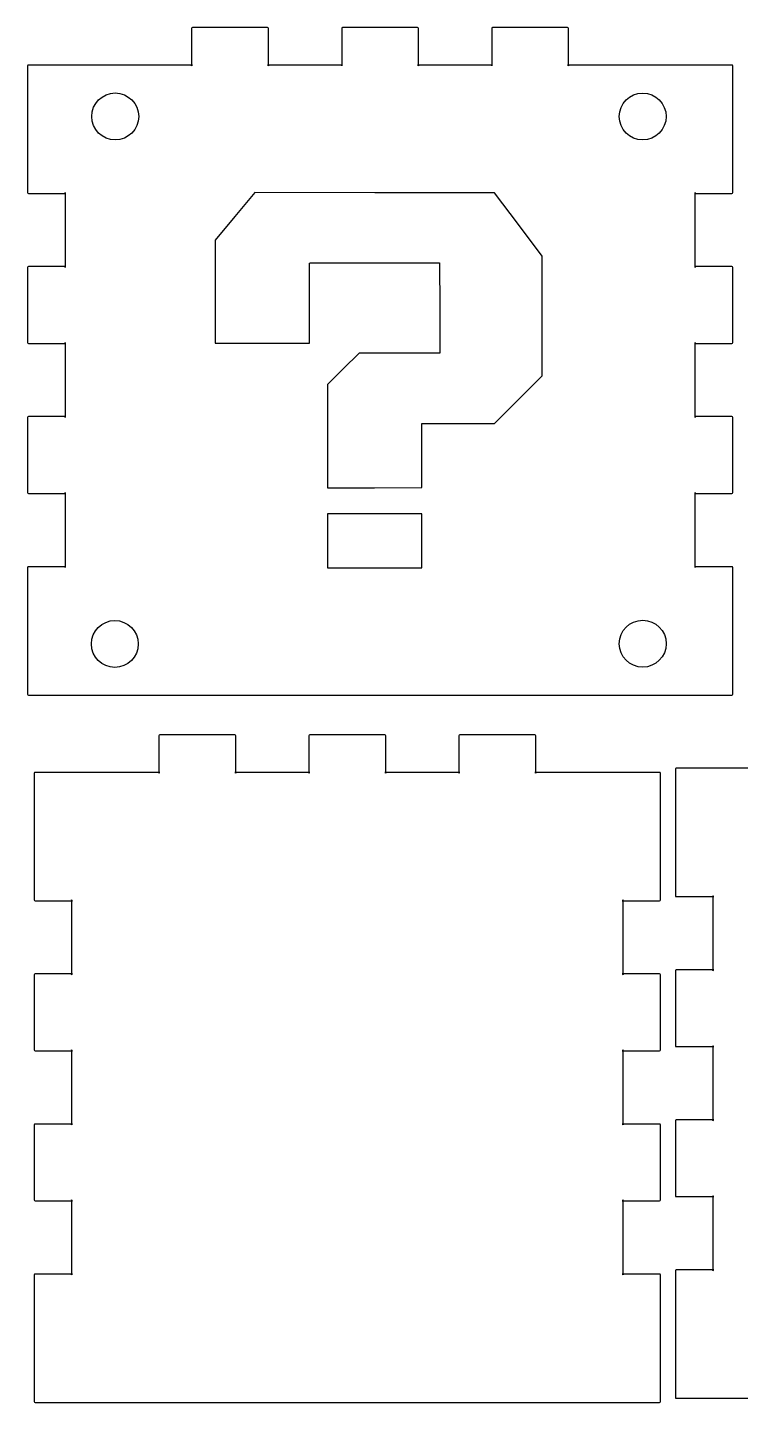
# Model space of a CAD drawing. Extents: x -149 to 151, y -115 to 123.
# Drawn here: x -149 to -88.2, y 6.1 to 123.4 of the extents above; entities that cross this region are included whole.
import ezdxf

# ---------------------------------------------------------------- set-up
doc = ezdxf.new("R2010")
doc.units = 0
doc.header["$MEASUREMENT"] = 0
doc.layers.add('LAYER_1', color=7, linetype='CONTINUOUS')

msp = doc.modelspace()

# ---------------------------------------------------------------- linework, layer by layer
at = {"layer": 'LAYER_1', "color": 140}
for centre in [(-141.508, 115.7849), (-96.519, 115.7809), (-141.538, 70.7879), (-96.516, 70.8089)]:
    msp.add_ellipse(centre, major_axis=(0, 2), ratio=1, dxfattribs=at)
at = {"layer": 'LAYER_1'}
for points in [[(-92.1226, 120.1724), (-92.1226, 120.1724), (-102.9195, 120.1724), (-102.9195, 120.1724), (-102.9195, 120.1724), (-102.8765, 120.1724), (-102.8414, 120.1373), (-102.8414, 120.0943), (-102.8414, 120.0943), (-102.8414, 120.0943), (-102.8414, 123.2935), (-102.8414, 123.2935), (-102.8414, 123.2935), (-102.8414, 123.3365), (-102.8765, 123.3717), (-102.9195, 123.3717), (-102.9195, 123.3717), (-102.9195, 123.3717), (-109.3179, 123.3717), (-109.3179, 123.3717), (-109.3179, 123.3717), (-109.3609, 123.3717), (-109.3961, 123.3365), (-109.3961, 123.2935), (-109.3961, 123.2935), (-109.3961, 123.2935), (-109.3961, 120.0943), (-109.3961, 120.0943), (-109.3961, 120.0943), (-109.3961, 120.1373), (-109.3609, 120.1724), (-109.3179, 120.1724), (-109.3179, 120.1724), (-109.3179, 120.1724), (-115.7164, 120.1724), (-115.7164, 120.1724), (-115.7164, 120.1724), (-115.6734, 120.1724), (-115.6383, 120.1373), (-115.6383, 120.0943), (-115.6383, 120.0943), (-115.6383, 120.0943), (-115.6383, 123.2935), (-115.6383, 123.2935), (-115.6383, 123.2935), (-115.6383, 123.3365), (-115.6734, 123.3717), (-115.7164, 123.3717), (-115.7164, 123.3717), (-115.7164, 123.3717), (-122.1148, 123.3717), (-122.1148, 123.3717), (-122.1148, 123.3717), (-122.1578, 123.3717), (-122.1929, 123.3365), (-122.1929, 123.2935), (-122.1929, 123.2935), (-122.1929, 123.2935), (-122.1929, 120.0943), (-122.1929, 120.0943), (-122.1929, 120.0943), (-122.1929, 120.1373), (-122.1578, 120.1724), (-122.1148, 120.1724), (-122.1148, 120.1724), (-122.1148, 120.1724), (-128.5132, 120.1724), (-128.5132, 120.1724), (-128.5132, 120.1724), (-128.4703, 120.1724), (-128.4351, 120.1373), (-128.4351, 120.0943), (-128.4351, 120.0943), (-128.4351, 120.0943), (-128.4351, 123.2935), (-128.4351, 123.2935), (-128.4351, 123.2935), (-128.4351, 123.3365), (-128.4703, 123.3717), (-128.5132, 123.3717), (-128.5132, 123.3717), (-128.5132, 123.3717), (-134.9117, 123.3717), (-134.9117, 123.3717), (-134.9117, 123.3717), (-134.9547, 123.3717), (-134.9898, 123.3365), (-134.9898, 123.2935), (-134.9898, 123.2935), (-134.9898, 123.2935), (-134.9898, 120.0943), (-134.9898, 120.0943), (-134.9898, 120.0943), (-134.9898, 120.1373), (-134.9547, 120.1724), (-134.9117, 120.1724), (-134.9117, 120.1724), (-134.9117, 120.1724), (-145.7125, 120.1724), (-145.7125, 120.1724), (-145.7125, 120.1724), (-145.7125, 120.1724), (-148.9117, 120.1724), (-148.9117, 120.1724), (-148.9117, 120.1724), (-148.9546, 120.1724), (-148.9898, 120.1373), (-148.9898, 120.0943), (-148.9898, 120.0943), (-148.9898, 120.0943), (-148.9898, 109.2935), (-148.9898, 109.2935), (-148.9898, 109.2935), (-148.9898, 109.2506), (-148.9546, 109.2154), (-148.9117, 109.2154), (-148.9117, 109.2154), (-148.9117, 109.2154), (-145.7125, 109.2154), (-145.7125, 109.2154), (-145.7125, 109.2154), (-145.7554, 109.2154), (-145.7906, 109.2506), (-145.7906, 109.2935), (-145.7906, 109.2935), (-145.7906, 109.2935), (-145.7906, 102.8951), (-145.7906, 102.8951), (-145.7906, 102.8951), (-145.7906, 102.9381), (-145.7554, 102.9732), (-145.7125, 102.9732), (-145.7125, 102.9732), (-145.7125, 102.9732), (-148.9117, 102.9732), (-148.9117, 102.9732), (-148.9117, 102.9732), (-148.9546, 102.9732), (-148.9898, 102.9381), (-148.9898, 102.8951), (-148.9898, 102.8951), (-148.9898, 102.8951), (-148.9898, 96.4967), (-148.9898, 96.4967), (-148.9898, 96.4967), (-148.9898, 96.4537), (-148.9546, 96.4185), (-148.9117, 96.4185), (-148.9117, 96.4185), (-148.9117, 96.4185), (-145.7125, 96.4185), (-145.7125, 96.4185), (-145.7125, 96.4185), (-145.7554, 96.4185), (-145.7906, 96.4537), (-145.7906, 96.4967), (-145.7906, 96.4967), (-145.7906, 96.4967), (-145.7906, 90.0982), (-145.7906, 90.0982), (-145.7906, 90.0982), (-145.7906, 90.1412), (-145.7554, 90.1764), (-145.7125, 90.1764), (-145.7125, 90.1764), (-145.7125, 90.1764), (-148.9117, 90.1764), (-148.9117, 90.1764), (-148.9117, 90.1764), (-148.9546, 90.1764), (-148.9898, 90.1412), (-148.9898, 90.0982), (-148.9898, 90.0982), (-148.9898, 90.0982), (-148.9898, 83.6998), (-148.9898, 83.6998), (-148.9898, 83.6998), (-148.9898, 83.6568), (-148.9546, 83.6217), (-148.9117, 83.6217), (-148.9117, 83.6217), (-148.9117, 83.6217), (-145.7125, 83.6217), (-145.7125, 83.6217), (-145.7125, 83.6217), (-145.7554, 83.6217), (-145.7906, 83.6568), (-145.7906, 83.6998), (-145.7906, 83.6998), (-145.7906, 83.6998), (-145.7906, 77.3014), (-145.7906, 77.3014), (-145.7906, 77.3014), (-145.7906, 77.3443), (-145.7554, 77.3795), (-145.7125, 77.3795), (-145.7125, 77.3795), (-145.7125, 77.3795), (-148.9117, 77.3795), (-148.9117, 77.3795), (-148.9117, 77.3795), (-148.9546, 77.3795), (-148.9898, 77.3443), (-148.9898, 77.3014), (-148.9898, 77.3014), (-148.9898, 77.3014), (-148.9898, 66.5006), (-148.9898, 66.5006), (-148.9898, 66.5006), (-148.9898, 66.4576), (-148.9546, 66.4225), (-148.9117, 66.4225), (-148.9117, 66.4225), (-148.9117, 66.4225), (-145.7125, 66.4225), (-145.7125, 66.4225), (-145.7125, 66.4225), (-145.7125, 66.4225), (-92.1109, 66.4225), (-92.1109, 66.4225), (-92.1109, 66.4225), (-92.1109, 66.4225), (-88.9117, 66.4225), (-88.9117, 66.4225), (-88.9117, 66.4225), (-88.8687, 66.4225), (-88.8336, 66.4576), (-88.8336, 66.5006), (-88.8336, 66.5006), (-88.8336, 66.5006), (-88.8336, 77.3014), (-88.8336, 77.3014), (-88.8336, 77.3014), (-88.8336, 77.3443), (-88.8687, 77.3795), (-88.9117, 77.3795), (-88.9117, 77.3795), (-88.9117, 77.3795), (-92.1109, 77.3795), (-92.1109, 77.3795), (-92.1109, 77.3795), (-92.068, 77.3795), (-92.0328, 77.3443), (-92.0328, 77.3014), (-92.0328, 77.3014), (-92.0328, 77.3014), (-92.0328, 83.6998), (-92.0328, 83.6998), (-92.0328, 83.6998), (-92.0328, 83.6568), (-92.068, 83.6217), (-92.1109, 83.6217), (-92.1109, 83.6217), (-92.1109, 83.6217), (-88.9117, 83.6217), (-88.9117, 83.6217), (-88.9117, 83.6217), (-88.8687, 83.6217), (-88.8336, 83.6568), (-88.8336, 83.6998), (-88.8336, 83.6998), (-88.8336, 83.6998), (-88.8336, 90.0982), (-88.8336, 90.0982), (-88.8336, 90.0982), (-88.8336, 90.1412), (-88.8687, 90.1764), (-88.9117, 90.1764), (-88.9117, 90.1764), (-88.9117, 90.1764), (-92.1109, 90.1764), (-92.1109, 90.1764), (-92.1109, 90.1764), (-92.068, 90.1764), (-92.0328, 90.1412), (-92.0328, 90.0982), (-92.0328, 90.0982), (-92.0328, 90.0982), (-92.0328, 96.4967), (-92.0328, 96.4967), (-92.0328, 96.4967), (-92.0328, 96.4537), (-92.068, 96.4185), (-92.1109, 96.4185), (-92.1109, 96.4185), (-92.1109, 96.4185), (-88.9117, 96.4185), (-88.9117, 96.4185), (-88.9117, 96.4185), (-88.8687, 96.4185), (-88.8336, 96.4537), (-88.8336, 96.4967), (-88.8336, 96.4967), (-88.8336, 96.4967), (-88.8336, 102.8951), (-88.8336, 102.8951), (-88.8336, 102.8951), (-88.8336, 102.9381), (-88.8687, 102.9732), (-88.9117, 102.9732), (-88.9117, 102.9732), (-88.9117, 102.9732), (-92.1109, 102.9732), (-92.1109, 102.9732), (-92.1109, 102.9732), (-92.068, 102.9732), (-92.0328, 102.9381), (-92.0328, 102.8951), (-92.0328, 102.8951), (-92.0328, 102.8951), (-92.0328, 109.2935), (-92.0328, 109.2935), (-92.0328, 109.2935), (-92.0328, 109.2506), (-92.068, 109.2154), (-92.1109, 109.2154), (-92.1109, 109.2154), (-92.1109, 109.2154), (-88.9117, 109.2154), (-88.9117, 109.2154), (-88.9117, 109.2154), (-88.8687, 109.2154), (-88.8336, 109.2506), (-88.8336, 109.2935), (-88.8336, 109.2935), (-88.8336, 109.2935), (-88.8336, 120.0943), (-88.8336, 120.0943), (-88.8336, 120.0943), (-88.8336, 120.1373), (-88.8687, 120.1724), (-88.9117, 120.1724), (-88.9117, 120.1724), (-88.9117, 120.1724), (-92.1109, 120.1724), (-92.1109, 120.1724)], [(-43.5822, 60.1947), (-43.5822, 60.1947), (-51.0236, 60.1947), (-51.0236, 60.1947), (-51.0236, 60.1947), (-50.9807, 60.1947), (-50.9455, 60.1595), (-50.9455, 60.1165), (-50.9455, 60.1165), (-50.9455, 60.1165), (-50.9455, 63.3158), (-50.9455, 63.3158), (-50.9455, 63.3158), (-50.9455, 63.3587), (-50.9807, 63.3939), (-51.0236, 63.3939), (-51.0236, 63.3939), (-51.0236, 63.3939), (-57.4221, 63.3939), (-57.4221, 63.3939), (-57.4221, 63.3939), (-57.465, 63.3939), (-57.5002, 63.3587), (-57.5002, 63.3158), (-57.5002, 63.3158), (-57.5002, 63.3158), (-57.5002, 60.1165), (-57.5002, 60.1165), (-57.5002, 60.1165), (-57.5002, 60.1595), (-57.465, 60.1947), (-57.4221, 60.1947), (-57.4221, 60.1947), (-57.4221, 60.1947), (-63.8205, 60.1947), (-63.8205, 60.1947), (-63.8205, 60.1947), (-63.7775, 60.1947), (-63.7424, 60.1595), (-63.7424, 60.1165), (-63.7424, 60.1165), (-63.7424, 60.1165), (-63.7424, 63.3158), (-63.7424, 63.3158), (-63.7424, 63.3158), (-63.7424, 63.3587), (-63.7775, 63.3939), (-63.8205, 63.3939), (-63.8205, 63.3939), (-63.8205, 63.3939), (-70.2189, 63.3939), (-70.2189, 63.3939), (-70.2189, 63.3939), (-70.2619, 63.3939), (-70.2971, 63.3587), (-70.2971, 63.3158), (-70.2971, 63.3158), (-70.2971, 63.3158), (-70.2971, 60.1165), (-70.2971, 60.1165), (-70.2971, 60.1165), (-70.2971, 60.1595), (-70.2619, 60.1947), (-70.2189, 60.1947), (-70.2189, 60.1947), (-70.2189, 60.1947), (-76.6174, 60.1947), (-76.6174, 60.1947), (-76.6174, 60.1947), (-76.5744, 60.1947), (-76.5393, 60.1595), (-76.5393, 60.1165), (-76.5393, 60.1165), (-76.5393, 60.1165), (-76.5393, 63.3158), (-76.5393, 63.3158), (-76.5393, 63.3158), (-76.5393, 63.3587), (-76.5744, 63.3939), (-76.6174, 63.3939), (-76.6174, 63.3939), (-76.6174, 63.3939), (-83.0158, 63.3939), (-83.0158, 63.3939), (-83.0158, 63.3939), (-83.0588, 63.3939), (-83.0939, 63.3587), (-83.0939, 63.3158), (-83.0939, 63.3158), (-83.0939, 63.3158), (-83.0939, 60.1165), (-83.0939, 60.1165), (-83.0939, 60.1165), (-83.0939, 60.1595), (-83.0588, 60.1947), (-83.0158, 60.1947), (-83.0158, 60.1947), (-83.0158, 60.1947), (-90.4572, 60.1947), (-90.4572, 60.1947), (-90.4572, 60.1947), (-90.4572, 60.1947), (-93.6564, 60.1947), (-93.6564, 60.1947), (-93.6564, 60.1947), (-93.6994, 60.1947), (-93.7346, 60.1595), (-93.7346, 60.1165), (-93.7346, 60.1165), (-93.7346, 60.1165), (-93.7346, 49.3158), (-93.7346, 49.3158), (-93.7346, 49.3158), (-93.7346, 49.2728), (-93.6994, 49.2376), (-93.6564, 49.2376), (-93.6564, 49.2376), (-93.6564, 49.2376), (-90.4572, 49.2376), (-90.4572, 49.2376), (-90.4572, 49.2376), (-90.5002, 49.2376), (-90.5353, 49.2728), (-90.5353, 49.3158), (-90.5353, 49.3158), (-90.5353, 49.3158), (-90.5353, 42.9173), (-90.5353, 42.9173), (-90.5353, 42.9173), (-90.5353, 42.9603), (-90.5002, 42.9954), (-90.4572, 42.9954), (-90.4572, 42.9954), (-90.4572, 42.9954), (-93.6564, 42.9954), (-93.6564, 42.9954), (-93.6564, 42.9954), (-93.6994, 42.9954), (-93.7346, 42.9603), (-93.7346, 42.9173), (-93.7346, 42.9173), (-93.7346, 42.9173), (-93.7346, 36.5189), (-93.7346, 36.5189), (-93.7346, 36.5189), (-93.7346, 36.4759), (-93.6994, 36.4408), (-93.6564, 36.4408), (-93.6564, 36.4408), (-93.6564, 36.4408), (-90.4572, 36.4408), (-90.4572, 36.4408), (-90.4572, 36.4408), (-90.5002, 36.4408), (-90.5353, 36.4759), (-90.5353, 36.5189), (-90.5353, 36.5189), (-90.5353, 36.5189), (-90.5353, 30.1205), (-90.5353, 30.1205), (-90.5353, 30.1205), (-90.5353, 30.1634), (-90.5002, 30.1986), (-90.4572, 30.1986), (-90.4572, 30.1986), (-90.4572, 30.1986), (-93.6564, 30.1986), (-93.6564, 30.1986), (-93.6564, 30.1986), (-93.6994, 30.1986), (-93.7346, 30.1634), (-93.7346, 30.1205), (-93.7346, 30.1205), (-93.7346, 30.1205), (-93.7346, 23.722), (-93.7346, 23.722), (-93.7346, 23.722), (-93.7346, 23.679), (-93.6994, 23.6439), (-93.6564, 23.6439), (-93.6564, 23.6439), (-93.6564, 23.6439), (-90.4572, 23.6439), (-90.4572, 23.6439), (-90.4572, 23.6439), (-90.5002, 23.6439), (-90.5353, 23.679), (-90.5353, 23.722), (-90.5353, 23.722), (-90.5353, 23.722), (-90.5353, 17.3236), (-90.5353, 17.3236), (-90.5353, 17.3236), (-90.5353, 17.3666), (-90.5002, 17.4017), (-90.4572, 17.4017), (-90.4572, 17.4017), (-90.4572, 17.4017), (-93.6564, 17.4017), (-93.6564, 17.4017), (-93.6564, 17.4017), (-93.6994, 17.4017), (-93.7346, 17.3666), (-93.7346, 17.3236), (-93.7346, 17.3236), (-93.7346, 17.3236), (-93.7346, 6.5228), (-93.7346, 6.5228), (-93.7346, 6.5228), (-93.7346, 6.4798), (-93.6994, 6.4447), (-93.6564, 6.4447), (-93.6564, 6.4447), (-93.6564, 6.4447), (-90.4572, 6.4447), (-90.4572, 6.4447), (-90.4572, 6.4447), (-90.4572, 6.4447), (-43.5783, 6.4447), (-43.5783, 6.4447), (-43.5783, 6.4447), (-43.5783, 6.4447), (-40.3791, 6.4447), (-40.3791, 6.4447), (-40.3791, 6.4447), (-40.3361, 6.4447), (-40.301, 6.4798), (-40.301, 6.5228), (-40.301, 6.5228), (-40.301, 6.5228), (-40.301, 17.3236), (-40.301, 17.3236), (-40.301, 17.3236), (-40.301, 17.3666), (-40.3361, 17.4017), (-40.3791, 17.4017), (-40.3791, 17.4017), (-40.3791, 17.4017), (-43.5783, 17.4017), (-43.5783, 17.4017), (-43.5783, 17.4017), (-43.5354, 17.4017), (-43.5002, 17.3666), (-43.5002, 17.3236), (-43.5002, 17.3236), (-43.5002, 17.3236), (-43.5002, 23.722), (-43.5002, 23.722), (-43.5002, 23.722), (-43.5002, 23.679), (-43.5354, 23.6439), (-43.5783, 23.6439), (-43.5783, 23.6439), (-43.5783, 23.6439), (-40.3791, 23.6439), (-40.3791, 23.6439), (-40.3791, 23.6439), (-40.3361, 23.6439), (-40.301, 23.679), (-40.301, 23.722), (-40.301, 23.722), (-40.301, 23.722), (-40.301, 30.1205), (-40.301, 30.1205), (-40.301, 30.1205), (-40.301, 30.1634), (-40.3361, 30.1986), (-40.3791, 30.1986), (-40.3791, 30.1986), (-40.3791, 30.1986), (-43.5783, 30.1986), (-43.5783, 30.1986), (-43.5783, 30.1986), (-43.5354, 30.1986), (-43.5002, 30.1634), (-43.5002, 30.1205), (-43.5002, 30.1205), (-43.5002, 30.1205), (-43.5002, 36.5189), (-43.5002, 36.5189), (-43.5002, 36.5189), (-43.5002, 36.4759), (-43.5354, 36.4408), (-43.5783, 36.4408), (-43.5783, 36.4408), (-43.5783, 36.4408), (-40.3791, 36.4408), (-40.3791, 36.4408), (-40.3791, 36.4408), (-40.3361, 36.4408), (-40.301, 36.4759), (-40.301, 36.5189), (-40.301, 36.5189), (-40.301, 36.5189), (-40.301, 42.9173), (-40.301, 42.9173), (-40.301, 42.9173), (-40.301, 42.9603), (-40.3361, 42.9954), (-40.3791, 42.9954), (-40.3791, 42.9954), (-40.3791, 42.9954), (-43.5783, 42.9954), (-43.5783, 42.9954), (-43.5783, 42.9954), (-43.5354, 42.9954), (-43.5002, 42.9603), (-43.5002, 42.9173), (-43.5002, 42.9173), (-43.5002, 42.9173), (-43.5002, 49.3158), (-43.5002, 49.3158), (-43.5002, 49.3158), (-43.5002, 49.2728), (-43.5354, 49.2376), (-43.5783, 49.2376), (-43.5783, 49.2376), (-43.5783, 49.2376), (-40.3791, 49.2376), (-40.3791, 49.2376), (-40.3791, 49.2376), (-40.3361, 49.2376), (-40.301, 49.2728), (-40.301, 49.3158), (-40.301, 49.3158), (-40.301, 49.3158), (-40.301, 60.1165), (-40.301, 60.1165), (-40.301, 60.1165), (-40.301, 60.1595), (-40.3361, 60.1947), (-40.3791, 60.1947), (-40.3791, 60.1947), (-40.3791, 60.1947), (-43.5783, 60.1947), (-43.5783, 60.1947)], [(-98.2749, 59.8357), (-98.2749, 59.8357), (-105.7163, 59.8357), (-105.7163, 59.8357), (-105.7163, 59.8357), (-105.6734, 59.8357), (-105.6382, 59.8005), (-105.6382, 59.7575), (-105.6382, 59.7575), (-105.6382, 59.7575), (-105.6382, 62.9568), (-105.6382, 62.9568), (-105.6382, 62.9568), (-105.6382, 62.9997), (-105.6734, 63.0349), (-105.7163, 63.0349), (-105.7163, 63.0349), (-105.7163, 63.0349), (-112.1148, 63.0349), (-112.1148, 63.0349), (-112.1148, 63.0349), (-112.1577, 63.0349), (-112.1929, 62.9997), (-112.1929, 62.9568), (-112.1929, 62.9568), (-112.1929, 62.9568), (-112.1929, 59.7575), (-112.1929, 59.7575), (-112.1929, 59.7575), (-112.1929, 59.8005), (-112.1577, 59.8357), (-112.1148, 59.8357), (-112.1148, 59.8357), (-112.1148, 59.8357), (-118.5132, 59.8357), (-118.5132, 59.8357), (-118.5132, 59.8357), (-118.4702, 59.8357), (-118.4351, 59.8005), (-118.4351, 59.7575), (-118.4351, 59.7575), (-118.4351, 59.7575), (-118.4351, 62.9568), (-118.4351, 62.9568), (-118.4351, 62.9568), (-118.4351, 62.9997), (-118.4702, 63.0349), (-118.5132, 63.0349), (-118.5132, 63.0349), (-118.5132, 63.0349), (-124.9116, 63.0349), (-124.9116, 63.0349), (-124.9116, 63.0349), (-124.9546, 63.0349), (-124.9898, 62.9997), (-124.9898, 62.9568), (-124.9898, 62.9568), (-124.9898, 62.9568), (-124.9898, 59.7575), (-124.9898, 59.7575), (-124.9898, 59.7575), (-124.9898, 59.8005), (-124.9546, 59.8357), (-124.9116, 59.8357), (-124.9116, 59.8357), (-124.9116, 59.8357), (-131.3101, 59.8357), (-131.3101, 59.8357), (-131.3101, 59.8357), (-131.2671, 59.8357), (-131.2319, 59.8005), (-131.2319, 59.7575), (-131.2319, 59.7575), (-131.2319, 59.7575), (-131.2319, 62.9568), (-131.2319, 62.9568), (-131.2319, 62.9568), (-131.2319, 62.9997), (-131.2671, 63.0349), (-131.3101, 63.0349), (-131.3101, 63.0349), (-131.3101, 63.0349), (-137.7085, 63.0349), (-137.7085, 63.0349), (-137.7085, 63.0349), (-137.7515, 63.0349), (-137.7866, 62.9997), (-137.7866, 62.9568), (-137.7866, 62.9568), (-137.7866, 62.9568), (-137.7866, 59.7575), (-137.7866, 59.7575), (-137.7866, 59.7575), (-137.7866, 59.8005), (-137.7515, 59.8357), (-137.7085, 59.8357), (-137.7085, 59.8357), (-137.7085, 59.8357), (-145.1499, 59.8357), (-145.1499, 59.8357), (-145.1499, 59.8357), (-145.1499, 59.8357), (-148.3491, 59.8357), (-148.3491, 59.8357), (-148.3491, 59.8357), (-148.3921, 59.8357), (-148.4272, 59.8005), (-148.4272, 59.7575), (-148.4272, 59.7575), (-148.4272, 59.7575), (-148.4272, 48.9568), (-148.4272, 48.9568), (-148.4272, 48.9568), (-148.4272, 48.9138), (-148.3921, 48.8786), (-148.3491, 48.8786), (-148.3491, 48.8786), (-148.3491, 48.8786), (-145.1499, 48.8786), (-145.1499, 48.8786), (-145.1499, 48.8786), (-145.1929, 48.8786), (-145.228, 48.9138), (-145.228, 48.9568), (-145.228, 48.9568), (-145.228, 48.9568), (-145.228, 42.5583), (-145.228, 42.5583), (-145.228, 42.5583), (-145.228, 42.6013), (-145.1929, 42.6364), (-145.1499, 42.6364), (-145.1499, 42.6364), (-145.1499, 42.6364), (-148.3491, 42.6364), (-148.3491, 42.6364), (-148.3491, 42.6364), (-148.3921, 42.6364), (-148.4272, 42.6013), (-148.4272, 42.5583), (-148.4272, 42.5583), (-148.4272, 42.5583), (-148.4272, 36.1599), (-148.4272, 36.1599), (-148.4272, 36.1599), (-148.4272, 36.1169), (-148.3921, 36.0818), (-148.3491, 36.0818), (-148.3491, 36.0818), (-148.3491, 36.0818), (-145.1499, 36.0818), (-145.1499, 36.0818), (-145.1499, 36.0818), (-145.1929, 36.0818), (-145.228, 36.1169), (-145.228, 36.1599), (-145.228, 36.1599), (-145.228, 36.1599), (-145.228, 29.7615), (-145.228, 29.7615), (-145.228, 29.7615), (-145.228, 29.8044), (-145.1929, 29.8396), (-145.1499, 29.8396), (-145.1499, 29.8396), (-145.1499, 29.8396), (-148.3491, 29.8396), (-148.3491, 29.8396), (-148.3491, 29.8396), (-148.3921, 29.8396), (-148.4272, 29.8044), (-148.4272, 29.7615), (-148.4272, 29.7615), (-148.4272, 29.7615), (-148.4272, 23.363), (-148.4272, 23.363), (-148.4272, 23.363), (-148.4272, 23.32), (-148.3921, 23.2849), (-148.3491, 23.2849), (-148.3491, 23.2849), (-148.3491, 23.2849), (-145.1499, 23.2849), (-145.1499, 23.2849), (-145.1499, 23.2849), (-145.1929, 23.2849), (-145.228, 23.32), (-145.228, 23.363), (-145.228, 23.363), (-145.228, 23.363), (-145.228, 16.9646), (-145.228, 16.9646), (-145.228, 16.9646), (-145.228, 17.0076), (-145.1929, 17.0427), (-145.1499, 17.0427), (-145.1499, 17.0427), (-145.1499, 17.0427), (-148.3491, 17.0427), (-148.3491, 17.0427), (-148.3491, 17.0427), (-148.3921, 17.0427), (-148.4272, 17.0076), (-148.4272, 16.9646), (-148.4272, 16.9646), (-148.4272, 16.9646), (-148.4272, 6.1638), (-148.4272, 6.1638), (-148.4272, 6.1638), (-148.4272, 6.1208), (-148.3921, 6.0857), (-148.3491, 6.0857), (-148.3491, 6.0857), (-148.3491, 6.0857), (-145.1499, 6.0857), (-145.1499, 6.0857), (-145.1499, 6.0857), (-145.1499, 6.0857), (-98.271, 6.0857), (-98.271, 6.0857), (-98.271, 6.0857), (-98.271, 6.0857), (-95.0718, 6.0857), (-95.0718, 6.0857), (-95.0718, 6.0857), (-95.0288, 6.0857), (-94.9937, 6.1208), (-94.9937, 6.1638), (-94.9937, 6.1638), (-94.9937, 6.1638), (-94.9937, 16.9646), (-94.9937, 16.9646), (-94.9937, 16.9646), (-94.9937, 17.0076), (-95.0288, 17.0427), (-95.0718, 17.0427), (-95.0718, 17.0427), (-95.0718, 17.0427), (-98.271, 17.0427), (-98.271, 17.0427), (-98.271, 17.0427), (-98.228, 17.0427), (-98.1929, 17.0076), (-98.1929, 16.9646), (-98.1929, 16.9646), (-98.1929, 16.9646), (-98.1929, 23.363), (-98.1929, 23.363), (-98.1929, 23.363), (-98.1929, 23.32), (-98.228, 23.2849), (-98.271, 23.2849), (-98.271, 23.2849), (-98.271, 23.2849), (-95.0718, 23.2849), (-95.0718, 23.2849), (-95.0718, 23.2849), (-95.0288, 23.2849), (-94.9937, 23.32), (-94.9937, 23.363), (-94.9937, 23.363), (-94.9937, 23.363), (-94.9937, 29.7615), (-94.9937, 29.7615), (-94.9937, 29.7615), (-94.9937, 29.8044), (-95.0288, 29.8396), (-95.0718, 29.8396), (-95.0718, 29.8396), (-95.0718, 29.8396), (-98.271, 29.8396), (-98.271, 29.8396), (-98.271, 29.8396), (-98.228, 29.8396), (-98.1929, 29.8044), (-98.1929, 29.7615), (-98.1929, 29.7615), (-98.1929, 29.7615), (-98.1929, 36.1599), (-98.1929, 36.1599), (-98.1929, 36.1599), (-98.1929, 36.1169), (-98.228, 36.0818), (-98.271, 36.0818), (-98.271, 36.0818), (-98.271, 36.0818), (-95.0718, 36.0818), (-95.0718, 36.0818), (-95.0718, 36.0818), (-95.0288, 36.0818), (-94.9937, 36.1169), (-94.9937, 36.1599), (-94.9937, 36.1599), (-94.9937, 36.1599), (-94.9937, 42.5583), (-94.9937, 42.5583), (-94.9937, 42.5583), (-94.9937, 42.6013), (-95.0288, 42.6364), (-95.0718, 42.6364), (-95.0718, 42.6364), (-95.0718, 42.6364), (-98.271, 42.6364), (-98.271, 42.6364), (-98.271, 42.6364), (-98.228, 42.6364), (-98.1929, 42.6013), (-98.1929, 42.5583), (-98.1929, 42.5583), (-98.1929, 42.5583), (-98.1929, 48.9568), (-98.1929, 48.9568), (-98.1929, 48.9568), (-98.1929, 48.9138), (-98.228, 48.8786), (-98.271, 48.8786), (-98.271, 48.8786), (-98.271, 48.8786), (-95.0718, 48.8786), (-95.0718, 48.8786), (-95.0718, 48.8786), (-95.0288, 48.8786), (-94.9937, 48.9138), (-94.9937, 48.9568), (-94.9937, 48.9568), (-94.9937, 48.9568), (-94.9937, 59.7575), (-94.9937, 59.7575), (-94.9937, 59.7575), (-94.9937, 59.8005), (-95.0288, 59.8357), (-95.0718, 59.8357), (-95.0718, 59.8357), (-95.0718, 59.8357), (-98.271, 59.8357), (-98.271, 59.8357)]]:
    msp.add_open_spline(points, degree=3, knots=[0, 0, 0, 0, 0.01176471, 0.01176471, 0.01176471, 0.01176471, 0.02352941, 0.02352941, 0.02352941, 0.02352941, 0.03529412, 0.03529412, 0.03529412, 0.03529412, 0.04705882, 0.04705882, 0.04705882, 0.04705882, 0.05882353, 0.05882353, 0.05882353, 0.05882353, 0.07058824, 0.07058824, 0.07058824, 0.07058824, 0.08235294, 0.08235294, 0.08235294, 0.08235294, 0.09411765, 0.09411765, 0.09411765, 0.09411765, 0.10588235, 0.10588235, 0.10588235, 0.10588235, 0.11764706, 0.11764706, 0.11764706, 0.11764706, 0.12941176, 0.12941176, 0.12941176, 0.12941176, 0.14117647, 0.14117647, 0.14117647, 0.14117647, 0.15294118, 0.15294118, 0.15294118, 0.15294118, 0.16470588, 0.16470588, 0.16470588, 0.16470588, 0.17647059, 0.17647059, 0.17647059, 0.17647059, 0.18823529, 0.18823529, 0.18823529, 0.18823529, 0.2, 0.2, 0.2, 0.2, 0.21176471, 0.21176471, 0.21176471, 0.21176471, 0.22352941, 0.22352941, 0.22352941, 0.22352941, 0.23529412, 0.23529412, 0.23529412, 0.23529412, 0.24705882, 0.24705882, 0.24705882, 0.24705882, 0.25882353, 0.25882353, 0.25882353, 0.25882353, 0.27058824, 0.27058824, 0.27058824, 0.27058824, 0.28235294, 0.28235294, 0.28235294, 0.28235294, 0.29411765, 0.29411765, 0.29411765, 0.29411765, 0.30588235, 0.30588235, 0.30588235, 0.30588235, 0.31764706, 0.31764706, 0.31764706, 0.31764706, 0.32941176, 0.32941176, 0.32941176, 0.32941176, 0.34117647, 0.34117647, 0.34117647, 0.34117647, 0.35294118, 0.35294118, 0.35294118, 0.35294118, 0.36470588, 0.36470588, 0.36470588, 0.36470588, 0.37647059, 0.37647059, 0.37647059, 0.37647059, 0.38823529, 0.38823529, 0.38823529, 0.38823529, 0.4, 0.4, 0.4, 0.4, 0.41176471, 0.41176471, 0.41176471, 0.41176471, 0.42352941, 0.42352941, 0.42352941, 0.42352941, 0.43529412, 0.43529412, 0.43529412, 0.43529412, 0.44705882, 0.44705882, 0.44705882, 0.44705882, 0.45882353, 0.45882353, 0.45882353, 0.45882353, 0.47058824, 0.47058824, 0.47058824, 0.47058824, 0.48235294, 0.48235294, 0.48235294, 0.48235294, 0.49411765, 0.49411765, 0.49411765, 0.49411765, 0.50588235, 0.50588235, 0.50588235, 0.50588235, 0.51764706, 0.51764706, 0.51764706, 0.51764706, 0.52941176, 0.52941176, 0.52941176, 0.52941176, 0.54117647, 0.54117647, 0.54117647, 0.54117647, 0.55294118, 0.55294118, 0.55294118, 0.55294118, 0.56470588, 0.56470588, 0.56470588, 0.56470588, 0.57647059, 0.57647059, 0.57647059, 0.57647059, 0.58823529, 0.58823529, 0.58823529, 0.58823529, 0.6, 0.6, 0.6, 0.6, 0.61176471, 0.61176471, 0.61176471, 0.61176471, 0.62352941, 0.62352941, 0.62352941, 0.62352941, 0.63529412, 0.63529412, 0.63529412, 0.63529412, 0.64705882, 0.64705882, 0.64705882, 0.64705882, 0.65882353, 0.65882353, 0.65882353, 0.65882353, 0.67058824, 0.67058824, 0.67058824, 0.67058824, 0.68235294, 0.68235294, 0.68235294, 0.68235294, 0.69411765, 0.69411765, 0.69411765, 0.69411765, 0.70588235, 0.70588235, 0.70588235, 0.70588235, 0.71764706, 0.71764706, 0.71764706, 0.71764706, 0.72941176, 0.72941176, 0.72941176, 0.72941176, 0.74117647, 0.74117647, 0.74117647, 0.74117647, 0.75294118, 0.75294118, 0.75294118, 0.75294118, 0.76470588, 0.76470588, 0.76470588, 0.76470588, 0.77647059, 0.77647059, 0.77647059, 0.77647059, 0.78823529, 0.78823529, 0.78823529, 0.78823529, 0.8, 0.8, 0.8, 0.8, 0.81176471, 0.81176471, 0.81176471, 0.81176471, 0.82352941, 0.82352941, 0.82352941, 0.82352941, 0.83529412, 0.83529412, 0.83529412, 0.83529412, 0.84705882, 0.84705882, 0.84705882, 0.84705882, 0.85882353, 0.85882353, 0.85882353, 0.85882353, 0.87058824, 0.87058824, 0.87058824, 0.87058824, 0.88235294, 0.88235294, 0.88235294, 0.88235294, 0.89411765, 0.89411765, 0.89411765, 0.89411765, 0.90588235, 0.90588235, 0.90588235, 0.90588235, 0.91764706, 0.91764706, 0.91764706, 0.91764706, 0.92941176, 0.92941176, 0.92941176, 0.92941176, 0.94117647, 0.94117647, 0.94117647, 0.94117647, 0.95294118, 0.95294118, 0.95294118, 0.95294118, 0.96470588, 0.96470588, 0.96470588, 0.96470588, 0.97647059, 0.97647059, 0.97647059, 0.97647059, 1, 1, 1, 1], dxfattribs=at)
at = {"layer": 'LAYER_1', "color": 140}
for points, knots in [([(-107.1206, 106.5697), (-107.1206, 106.5697), (-105.0933, 103.8665), (-105.0933, 103.8665), (-105.0933, 103.8665), (-105.0933, 103.8665), (-105.0931, 98.7606), (-105.0931, 98.7606), (-105.0931, 98.7606), (-105.0931, 98.7606), (-105.0928, 93.6546), (-105.0928, 93.6546), (-105.0928, 93.6546), (-105.0928, 93.6546), (-107.1188, 91.6271), (-107.1188, 91.6271), (-107.1188, 91.6271), (-107.1188, 91.6271), (-109.1448, 89.5997), (-109.1448, 89.5997), (-109.1448, 89.5997), (-109.1448, 89.5997), (-112.2486, 89.5997), (-112.2486, 89.5997), (-112.2486, 89.5997), (-112.2486, 89.5997), (-115.3525, 89.5997), (-115.3525, 89.5997), (-115.3525, 89.5997), (-115.3525, 89.5997), (-115.3594, 86.8624), (-115.3594, 86.8624), (-115.3594, 86.8624), (-115.3594, 86.8624), (-115.3664, 84.125), (-115.3664, 84.125), (-115.3664, 84.125), (-115.3664, 84.125), (-119.3844, 84.1181), (-119.3844, 84.1181), (-119.3844, 84.1181), (-119.3844, 84.1181), (-123.4024, 84.1112), (-123.4024, 84.1112), (-123.4024, 84.1112), (-123.4024, 84.1112), (-123.4022, 88.5142), (-123.4022, 88.5142), (-123.4022, 88.5142), (-123.4022, 88.5142), (-123.402, 92.9172), (-123.402, 92.9172), (-123.402, 92.9172), (-123.402, 92.9172), (-122.0546, 94.262), (-122.0546, 94.262), (-122.0546, 94.262), (-122.0546, 94.262), (-120.7072, 95.6068), (-120.7072, 95.6068), (-120.7072, 95.6068), (-120.7072, 95.6068), (-117.2658, 95.6068), (-117.2658, 95.6068), (-117.2658, 95.6068), (-117.2658, 95.6068), (-113.8245, 95.6068), (-113.8245, 95.6068), (-113.8245, 95.6068), (-113.8245, 95.6068), (-113.8314, 99.45), (-113.8314, 99.45), (-113.8314, 99.45), (-113.8314, 99.45), (-113.8383, 103.2931), (-113.8383, 103.2931), (-113.8383, 103.2931), (-113.8383, 103.2931), (-119.2957, 103.3009), (-119.2957, 103.3009), (-119.2957, 103.3009), (-122.2973, 103.3051), (-124.793, 103.3015), (-124.8418, 103.2928), (-124.8418, 103.2928), (-124.8418, 103.2928), (-124.9305, 103.277), (-124.9305, 103.277), (-124.9305, 103.277), (-124.9305, 103.277), (-124.9305, 99.8651), (-124.9305, 99.8651), (-124.9305, 99.8651), (-124.9305, 99.8651), (-124.9305, 96.4532), (-124.9305, 96.4532), (-124.9305, 96.4532), (-124.9305, 96.4532), (-128.9553, 96.4532), (-128.9553, 96.4532), (-128.9553, 96.4532), (-128.9553, 96.4532), (-132.9801, 96.4532), (-132.9801, 96.4532), (-132.9801, 96.4532), (-132.9801, 96.4532), (-132.9801, 100.8438), (-132.9801, 100.8438), (-132.9801, 100.8438), (-132.9801, 100.8438), (-132.9801, 105.2343), (-132.9801, 105.2343), (-132.9801, 105.2343), (-132.9801, 105.2343), (-131.2952, 107.2597), (-131.2952, 107.2597), (-131.2952, 107.2597), (-131.2952, 107.2597), (-129.6102, 109.2851), (-129.6102, 109.2851), (-129.6102, 109.2851), (-129.6102, 109.2851), (-119.379, 109.279), (-119.379, 109.279), (-119.379, 109.279), (-119.379, 109.279), (-109.1479, 109.2729), (-109.1479, 109.2729), (-109.1479, 109.2729), (-109.1479, 109.2729), (-107.1206, 106.5697), (-107.1206, 106.5697)], [0, 0, 0, 0, 0.02941176, 0.02941176, 0.02941176, 0.02941176, 0.05882353, 0.05882353, 0.05882353, 0.05882353, 0.08823529, 0.08823529, 0.08823529, 0.08823529, 0.11764706, 0.11764706, 0.11764706, 0.11764706, 0.14705882, 0.14705882, 0.14705882, 0.14705882, 0.17647059, 0.17647059, 0.17647059, 0.17647059, 0.20588235, 0.20588235, 0.20588235, 0.20588235, 0.23529412, 0.23529412, 0.23529412, 0.23529412, 0.26470588, 0.26470588, 0.26470588, 0.26470588, 0.29411765, 0.29411765, 0.29411765, 0.29411765, 0.32352941, 0.32352941, 0.32352941, 0.32352941, 0.35294118, 0.35294118, 0.35294118, 0.35294118, 0.38235294, 0.38235294, 0.38235294, 0.38235294, 0.41176471, 0.41176471, 0.41176471, 0.41176471, 0.44117647, 0.44117647, 0.44117647, 0.44117647, 0.47058824, 0.47058824, 0.47058824, 0.47058824, 0.5, 0.5, 0.5, 0.5, 0.52941176, 0.52941176, 0.52941176, 0.52941176, 0.55882353, 0.55882353, 0.55882353, 0.55882353, 0.58823529, 0.58823529, 0.58823529, 0.58823529, 0.61764706, 0.61764706, 0.61764706, 0.61764706, 0.64705882, 0.64705882, 0.64705882, 0.64705882, 0.67647059, 0.67647059, 0.67647059, 0.67647059, 0.70588235, 0.70588235, 0.70588235, 0.70588235, 0.73529412, 0.73529412, 0.73529412, 0.73529412, 0.76470588, 0.76470588, 0.76470588, 0.76470588, 0.79411765, 0.79411765, 0.79411765, 0.79411765, 0.82352941, 0.82352941, 0.82352941, 0.82352941, 0.85294118, 0.85294118, 0.85294118, 0.85294118, 0.88235294, 0.88235294, 0.88235294, 0.88235294, 0.91176471, 0.91176471, 0.91176471, 0.91176471, 0.94117647, 0.94117647, 0.94117647, 0.94117647, 1, 1, 1, 1]), ([(-115.3527, 79.5924), (-115.3527, 79.5924), (-115.3527, 77.2851), (-115.3527, 77.2851), (-115.3527, 77.2851), (-115.3527, 77.2851), (-119.3776, 77.2851), (-119.3776, 77.2851), (-119.3776, 77.2851), (-119.3776, 77.2851), (-123.4024, 77.2851), (-123.4024, 77.2851), (-123.4024, 77.2851), (-123.4024, 77.2851), (-123.4024, 79.5924), (-123.4024, 79.5924), (-123.4024, 79.5924), (-123.4024, 79.5924), (-123.4024, 81.8997), (-123.4024, 81.8997), (-123.4024, 81.8997), (-123.4024, 81.8997), (-119.3776, 81.8997), (-119.3776, 81.8997), (-119.3776, 81.8997), (-119.3776, 81.8997), (-115.3527, 81.8997), (-115.3527, 81.8997), (-115.3527, 81.8997), (-115.3527, 81.8997), (-115.3527, 79.5924), (-115.3527, 79.5924)], [0, 0, 0, 0, 0.11111111, 0.11111111, 0.11111111, 0.11111111, 0.22222222, 0.22222222, 0.22222222, 0.22222222, 0.33333333, 0.33333333, 0.33333333, 0.33333333, 0.44444444, 0.44444444, 0.44444444, 0.44444444, 0.55555556, 0.55555556, 0.55555556, 0.55555556, 0.66666667, 0.66666667, 0.66666667, 0.66666667, 0.77777778, 0.77777778, 0.77777778, 0.77777778, 1, 1, 1, 1])]:
    msp.add_open_spline(points, degree=3, knots=knots, dxfattribs=at)

doc.saveas('drawing.dxf')
